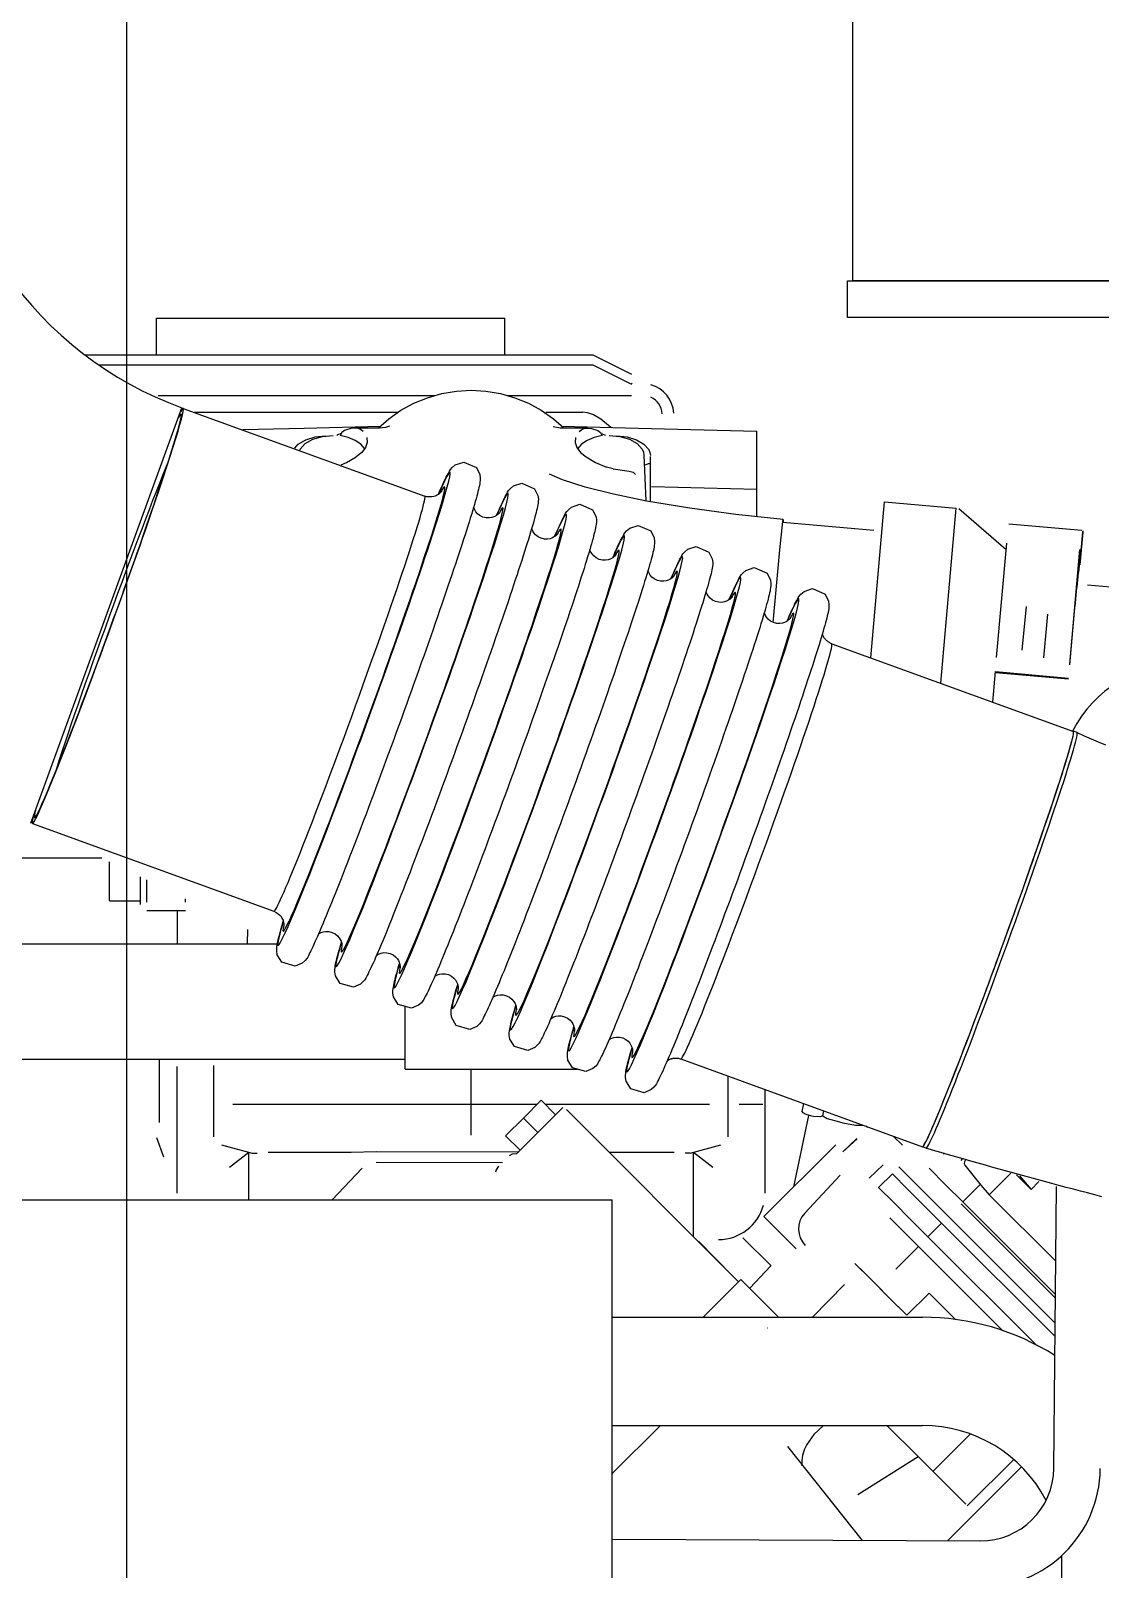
# Model space of a CAD drawing. Extents: x 33214 to 95067, y 8279 to 51908.
# Drawn here: x 64201 to 64477.6, y 12955.4 to 13353.4 of the extents above; entities that cross this region are included whole.
import ezdxf

# ---------------------------------------------------------------- set-up
doc = ezdxf.new("R2010")
doc.units = 0
doc.header["$LTSCALE"] = 300
doc.header["$MEASUREMENT"] = 0
doc.layers.get('0').update_dxf_attribs({"linetype": 'CONTINUOUS'})
for name, color, linetype in [('GENERATORSETT', 1, 'CONTINUOUS'), ('S0CO1', 1, 'CONTINUOUS'), ('TAVLER', 2, 'CONTINUOUS')]:
    doc.layers.add(name, color=color, linetype=linetype)

# ---------------------------------------------------------------- blocks, each defined once
blk = doc.blocks.new('HOVEDMOTOR-CENTER')
at = {"color": 1, "linetype": 'Continuous'}
for p, q in [((517.19, 1012), (607.19, 1012)), ((517.19, 1002.5), (517.19, 1012)), ((517.19, 1012), (607.19, 1012)), ((517.19, 1002.5), (517.19, 1012)), ((607.19, 1002.5), (607.19, 1012)), ((607.19, 1002.5), (607.19, 1012)), ((498.61, 1002.5), (630, 1002.5)), ((502.2, 999.9), (630, 999.9)), ((630, 1002.5), (640, 997.5)), ((630, 999.9), (640, 994.9)), ((517.57, 992), (589.09, 992)), ((607.96, 992), (640, 992)), ((526.87, 987.66), (579.61, 987.66)), ((617.83, 987.66), (627.33, 987.66)), ((539.45, 983.15), (555.32, 983.56)), ((555.32, 983.56), (575.05, 984.07)), ((568.46, 983.58), (574.79, 983.58)), ((622, 984.07), (641.73, 983.56)), ((622.26, 983.58), (628.59, 983.58)), ((641.73, 983.56), (672.43, 982.76)), ((672.43, 967.73), (672.43, 982.76)), ((643.2, 976.43), (643.71, 964.72)), ((644.88, 964.5), (644.88, 976.16)), ((645.14, 968.47), (672.43, 967.73)), ((672.43, 960.58), (672.43, 967.73)), ((701.87, 924.14), (705.41, 964.48)), ((705.41, 964.48), (723.95, 962.86)), ((719.97, 917.54), (723.95, 962.86)), ((724.68, 962.74), (736.9, 952.11)), ((679.12, 959.24), (702.64, 957.18)), ((737.53, 958.81), (756.46, 957.15)), ((756.05, 948.19), (756.76, 956.62)), ((756.14, 949.13), (756.8, 957)), ((756.22, 950.41), (756.68, 956.78)), ((734.4, 924.17), (737.05, 953.8)), ((753.32, 922.27), (755.96, 951.91)), ((753.33, 922.5), (755.97, 952.14)), ((755.71, 946.16), (756.25, 952.38)), ((756.03, 948.41), (756.49, 954.78)), ((754.69, 937.35), (755.7, 948.1)), ((754.84, 938.77), (755.64, 947.38)), ((755.26, 942.43), (755.72, 947.91)), ((741.04, 926.13), (742.18, 937.37)), ((746.6, 924.12), (747.68, 935.38)), ((733.41, 912.64), (734.08, 920.56)), ((734.08, 920.56), (753.01, 918.89)), ((734.08, 920.31), (753, 918.65)), ((240.44, 872.36), (503.02, 872.36)), ((505.02, 861.26), (505.02, 871.37)), ((513.02, 860.26), (513.02, 867.44)), ((514.62, 860.86), (514.62, 866.66)), ((505.02, 861.26), (513.02, 861.26)), ((524.62, 860.86), (524.62, 861.75)), ((514.62, 858.78), (524.62, 858.78)), ((522.53, 858.78), (522.53, 850.15)), ((540.67, 850.15), (540.77, 853.82)), ((201.93, 850.15), (548.24, 850.15)), ((581.42, 817.69), (581.42, 833.86)), ((194.36, 820.24), (581.42, 820.24)), ((517.95, 803.85), (517.95, 820.24)), ((522.52, 808.61), (522.52, 818.42)), ((532.02, 808.61), (532.02, 818.66)), ((581.42, 817.69), (603.13, 817.69)), ((598.52, 808.61), (598.52, 817.69)), ((603.13, 817.69), (625.99, 817.69)), ((665.02, 808.61), (665.02, 815.87)), ((674.52, 808.61), (674.52, 812.41)), ((522.52, 802.69), (522.52, 808.61)), ((532.02, 800.15), (532.02, 808.61)), ((536.89, 808.61), (598.52, 808.61)), ((536.89, 808.61), (598.52, 808.61)), ((598.52, 800.61), (598.52, 808.61)), ((598.52, 808.61), (615.6, 808.61)), ((598.52, 808.61), (615.6, 808.61)), ((612.02, 805.04), (616.62, 809.63)), ((616.62, 809.63), (620.37, 805.89)), ((617.64, 808.61), (660.16, 808.61)), ((617.64, 808.61), (660.16, 808.61)), ((665.02, 800.15), (665.02, 808.61)), ((667.82, 808.61), (672.88, 808.61)), ((667.82, 808.61), (673.91, 808.61)), ((674.52, 802.69), (674.52, 808.61)), ((684.09, 806.75), (684.52, 808.77)), ((607.43, 800.44), (612.02, 805.04)), ((612.02, 805.04), (615.77, 801.29)), ((615.77, 801.29), (622.27, 807.79)), ((623.18, 807.29), (667.64, 762.65)), ((681.96, 787.26), (685.89, 805.71)), ((689.45, 805.61), (689.72, 806.87)), ((522.52, 785.61), (522.52, 802.69)), ((607.43, 800.44), (611.17, 796.69)), ((610.35, 795.87), (615.77, 801.29)), ((674.52, 785.61), (674.52, 802.69)), ((707.77, 800.3), (710.07, 798.01)), ((517.13, 800), (518.98, 795)), ((533.98, 798.09), (541.9, 795.97)), ((536.02, 792.36), (541.02, 796.2)), ((541.02, 783.86), (541.02, 796.2)), ((546.02, 796.2), (567.46, 796.2)), ((573.98, 796.35), (610.82, 796.34)), ((634.22, 796.2), (651.02, 796.2)), ((655.15, 795.97), (663.07, 798.09)), ((656.02, 796.2), (661.02, 792.36)), ((656.02, 774.32), (656.02, 796.2)), ((674.24, 779.54), (692.83, 798.13)), ((694.63, 796.32), (698.29, 799.73)), ((694.68, 796.27), (698.34, 799.69)), ((573.98, 793.61), (606.62, 793.56)), ((701.48, 789.47), (705.04, 792.98)), ((701.48, 789.47), (705.04, 792.98)), ((709.15, 792.41), (713.09, 788.47)), ((720.68, 795.71), (720.84, 795.86)), ((720.68, 795.71), (720.84, 795.86)), ((725.21, 794.04), (725.62, 794.45)), ((562.57, 783.86), (570.34, 792.05)), ((684.79, 780.41), (693.97, 790.24)), ((684.79, 780.41), (693.97, 790.24)), ((703.85, 787.11), (707.45, 790.57)), ((703.85, 787.11), (707.45, 790.57)), ((707.45, 790.57), (711.37, 786.65)), ((713.09, 788.47), (717.42, 784.14)), ((716.95, 792.07), (721.22, 787.8)), ((732.48, 785.2), (738.06, 790.78)), ((732.48, 785.2), (738.06, 790.78)), ((739.52, 790.35), (743.35, 786.52)), ((739.52, 790.35), (743.35, 786.52)), ((740.35, 790.1), (743.35, 786.52)), ((743.35, 786.52), (745.33, 788.63)), ((703.85, 787.11), (707.79, 783.17)), ((703.85, 787.11), (707.79, 783.17)), ((711.37, 786.65), (715.68, 782.34)), ((717.42, 784.14), (721.96, 779.6)), ((721.22, 787.8), (725.69, 783.34)), ((725.69, 783.34), (730.18, 787.83)), ((725.69, 783.34), (730.18, 787.83)), ((732.48, 785.2), (749.69, 767.99)), ((749.2, 714.45), (749.87, 787.29)), ((707.79, 783.17), (712.12, 778.83)), ((707.79, 783.17), (712.12, 778.83)), ((715.68, 782.34), (720.19, 777.84)), ((725.21, 782.86), (749.61, 758.47)), ((725.69, 783.34), (749.62, 759.41)), ((674.24, 779.54), (682.56, 771.23)), ((674.24, 779.54), (682.56, 771.23)), ((706.78, 779.22), (710.42, 775.58)), ((712.12, 778.83), (716.65, 774.3)), ((712.12, 778.83), (716.65, 774.3)), ((716.65, 774.3), (720.19, 777.84)), ((716.65, 774.3), (720.19, 777.84)), ((720.19, 777.84), (749.52, 748.51)), ((721.96, 779.6), (749.55, 752.01)), ((657.3, 773.19), (666.07, 764.22)), ((668.79, 774.08), (676.09, 766.78)), ((668.79, 774.08), (676.09, 766.78)), ((710.42, 775.58), (714.18, 771.83)), ((716.65, 774.3), (744.51, 746.44)), ((708.32, 765.98), (714.18, 771.83)), ((708.32, 765.98), (714.18, 771.83)), ((714.18, 771.83), (735.91, 750.09)), ((670.57, 760.99), (676.03, 766.84)), ((670.57, 760.99), (676.03, 766.84)), ((697.76, 767.44), (701.94, 763.27)), ((699.1, 766.1), (702.92, 762.28)), ((658.5, 753.51), (668.27, 763.28)), ((668.27, 763.28), (678.04, 753.51)), ((686.81, 753.51), (695.03, 761.98)), ((701.94, 763.27), (706.47, 758.73)), ((702.92, 762.28), (706.99, 758.21)), ((706.47, 758.73), (711.19, 754.01)), ((706.99, 758.21), (711.19, 754.01)), ((711.19, 754.01), (716.94, 759.76)), ((711.19, 754.01), (716.94, 759.76)), ((716.94, 759.76), (723.75, 752.95)), ((635, 753.51), (715.27, 753.51)), ((635, 713.04), (647.47, 725.51)), ((635, 725.51), (715.27, 725.51)), ((706.04, 725.51), (714.08, 717.47)), ((717.94, 713.61), (727.65, 723.32)), ((680.31, 720.02), (699.67, 695.77)), ((698.55, 707.62), (714.08, 717.47)), ((714.08, 717.47), (726.44, 705.12)), ((726.83, 704.73), (738.83, 716.73)), ((721.71, 695.67), (740.87, 714.83)), ((635, 696.09), (730.11, 695.62)), ((751.27, 628.97), (751.27, 691.88))]:
    blk.add_line(p, q, dxfattribs=at)
at = {"color": 1}
for p, q in [((484.65, 881.37), (523.74, 988.78)), ((524.06, 988.66), (586.54, 965.97)), ((691.77, 927.76), (754.25, 905.07)), ((755.2, 904.77), (754.26, 905.11)), ((485.05, 881.23), (547.53, 858.54)), ((652.75, 820.32), (715.23, 797.63)), ((716.15, 797.25), (715.21, 797.59))]:
    blk.add_line(p, q, dxfattribs=at).dxf.unprotected_set("ltscale", 0)
for p in [(115, 783.86), (635, 583.86)]:
    blk.add_line(p, (635, 783.86), dxfattribs=at)
blk.add_lwpolyline([(695.82, 1021.69), (1013.75, 1021.69), (1013.75, 1012.12), (695.82, 1012.12)], close=True, dxfattribs=at)
at = {"color": 1, "linetype": 'Continuous'}
for points in [[(640.18, 995), (640, 995.18)], [(574.53, 983.58), (577.27, 985.97), (580.38, 988.15), (583.72, 989.97), (587.25, 991.42), (590.92, 992.47), (594.7, 993.1), (598.52, 993.32), (602.35, 993.1), (606.12, 992.47), (609.8, 991.42), (613.33, 989.97), (616.67, 988.15), (619.78, 985.97), (622.52, 983.58)], [(634.01, 984.26), (632.09, 985.87), (630.2, 986.95), (628.65, 987.51), (627.33, 987.66)], [(570.58, 982.67), (569.92, 983.2), (569.15, 983.5), (567.42, 983.48), (565.8, 982.89), (565.09, 982.38), (564.63, 981.66)], [(574.7, 983.58), (576.45, 983.75), (577.53, 984.1)], [(619.77, 983.97), (621.58, 983.61), (622.38, 983.58)], [(626.47, 982.67), (627.13, 983.2), (627.9, 983.5), (629.63, 983.48), (631.25, 982.89), (631.96, 982.38), (632.41, 981.66)], [(634.68, 983.74), (634.01, 984.26)], [(552.9, 978.33), (553.83, 979.41), (555.75, 980.54), (558.18, 981.29), (560.89, 981.58)], [(554.2, 977.86), (554.29, 978.09), (555.57, 979.53), (557.56, 980.67), (560.07, 981.4), (562.84, 981.66)], [(564.9, 982.17), (563.98, 981.8), (563.83, 981.66)], [(571.04, 978.2), (570, 979.36), (568.53, 980.35), (566.71, 981.13), (564.63, 981.66)], [(571.51, 981.1), (571.66, 979.79), (571.23, 978.51), (570.25, 977.26), (568.78, 976.09)], [(625.54, 981.1), (625.39, 979.79), (625.82, 978.51), (626.8, 977.26), (628.27, 976.09)], [(632.41, 981.66), (630.34, 981.13), (628.52, 980.35), (627.05, 979.36), (626.01, 978.2)], [(632.15, 982.17), (633.07, 981.8), (633.22, 981.66)], [(634.21, 981.66), (636.98, 981.4), (639.49, 980.67), (641.48, 979.53), (642.76, 978.09), (643.09, 977.31), (643.2, 976.5)], [(636.16, 981.58), (638.87, 981.29), (641.3, 980.54), (643.21, 979.41), (644.44, 977.99), (644.76, 977.22), (644.86, 976.43)], [(564.91, 974.02), (566.33, 974.64), (568.78, 976.09)], [(628.27, 976.09), (630.72, 974.64), (633.55, 973.4)], [(679.17, 959.94), (667.01, 961.19), (655.09, 962.79), (643.91, 964.68), (635.37, 966.44), (628.03, 968.3), (622.16, 970.17), (618.81, 971.66)], [(635.25, 972.99), (633.55, 973.4)], [(635.25, 972.99), (639.41, 972.44), (640.38, 972.14), (641, 971.51)], [(643.31, 973.92), (644.42, 974.41), (644.79, 974.37), (644.86, 974.22)], [(676.62, 933.26), (678.32, 952.06), (679.09, 959.42)], [(679.09, 959.42), (679.17, 959.94)], [(679.17, 959.94), (679.17, 959.24)], [(757.95, 942.99), (801.49, 939.17), (808.54, 938.78), (815.67, 938.87), (822.84, 939.44)], [(686.64, 805.55), (685.13, 805.93), (684.36, 806.42), (684.09, 806.75)], [(689.45, 805.61), (688.74, 805.32), (687.09, 805.45), (686.64, 805.55)], [(689.45, 805.61), (690.59, 804.92), (693.77, 804.03), (694.68, 803.84)], [(694.68, 803.84), (697.93, 803.23), (699.62, 803.21), (699.72, 803.23)], [(700.99, 802.61), (700.61, 802.91)], [(567.46, 796.2), (573.98, 796.35)], [(541.9, 795.97), (543.2, 795.97)], [(605.63, 792.56), (605.03, 791.61), (604.83, 791.02)], [(608.44, 795.37), (609.24, 795.81), (610.35, 795.87)], [(655.15, 795.97), (653.85, 795.97)], [(726.36, 794.24), (726.09, 793.71), (726.03, 793.22), (726.18, 792.86), (730.37, 787.65), (732.48, 785.2)], [(675.11, 750.75), (675.13, 750.75)], [(689.63, 725.51), (687.14, 723.19), (685.29, 720.54), (684.66, 719.16), (684.24, 717.77), (684.04, 716.41), (684.06, 715.1)]]:
    blk.add_lwpolyline(points, dxfattribs=at)
at = {"color": 1}
for points in [[(590.04, 966.38), (590.38, 967.16), (590.7, 967.88), (591, 968.56), (591.29, 969.2), (591.57, 969.78), (591.83, 970.33), (592.07, 970.83), (592.31, 971.29), (592.54, 971.71), (592.71, 972.08), (592.89, 972.44), (593.17, 972.84), (593.63, 973.35), (594.42, 974.03), (596.59, 974.76), (599.88, 973.32), (600.75, 971.53), (600.86, 970.63), (600.85, 970.05), (600.8, 969.58), (600.73, 969.13), (600.64, 968.68), (600.54, 968.21), (600.43, 967.7), (600.29, 967.16), (600.14, 966.57), (599.97, 965.93), (599.78, 965.25), (599.58, 964.52), (599.36, 963.75), (599.11, 962.93), (598.86, 962.07), (598.58, 961.16), (598.29, 960.21), (597.98, 959.21), (597.65, 958.17), (597.31, 957.08), (596.95, 955.96), (596.57, 954.79), (596.18, 953.58), (595.77, 952.34), (595.35, 951.05), (594.91, 949.73), (594.46, 948.37), (593.99, 946.98), (593.52, 945.55), (593.02, 944.09), (592.52, 942.61), (592, 941.09), (591.47, 939.54), (590.93, 937.96), (590.38, 936.36), (589.82, 934.73), (589.24, 933.09), (588.66, 931.41), (588.07, 929.72), (587.47, 928.01), (586.86, 926.29), (586.25, 924.54), (585.63, 922.79), (585, 921.02), (584.36, 919.24), (583.72, 917.45), (583.08, 915.65), (582.43, 913.84), (581.78, 912.03), (581.12, 910.22), (580.47, 908.4), (579.81, 906.59), (579.15, 904.78), (578.49, 902.96), (577.82, 901.16), (577.16, 899.36), (576.5, 897.56), (575.84, 895.78), (575.19, 894.01), (574.53, 892.25), (573.88, 890.5), (573.24, 888.77), (572.6, 887.06), (571.96, 885.36), (571.33, 883.68), (570.7, 882.03), (570.08, 880.4), (569.47, 878.79), (568.87, 877.21), (568.27, 875.65), (567.68, 874.12), (567.1, 872.63), (566.54, 871.16), (565.98, 869.72), (565.43, 868.32), (564.89, 866.96), (564.37, 865.62), (563.86, 864.33), (563.35, 863.07), (562.87, 861.86), (562.39, 860.68), (561.93, 859.54), (561.49, 858.45), (561.05, 857.4), (560.64, 856.39), (560.23, 855.42), (559.85, 854.5), (559.47, 853.63), (559.12, 852.8), (558.78, 852.02), (558.45, 851.28), (558.14, 850.6), (557.85, 849.95), (557.58, 849.36), (557.31, 848.81), (557.06, 848.3), (556.83, 847.84), (556.6, 847.41), (556.42, 847.03), (556.25, 846.67), (556, 846.28), (555.57, 845.8), (554.86, 845.15), (553.04, 844.35), (549.59, 845.35), (548.4, 847.31), (548.24, 848.31), (548.25, 848.92), (548.29, 849.4), (548.36, 849.85), (548.44, 850.3), (548.54, 850.76), (548.65, 851.26), (548.79, 851.8), (548.93, 852.39), (549.1, 853.01), (549.29, 853.69), (549.49, 854.41), (549.71, 855.17), (549.95, 855.98)], [(605.07, 960.92), (605.41, 961.7), (605.73, 962.42), (606.04, 963.11), (606.33, 963.74), (606.6, 964.33), (606.86, 964.87), (607.11, 965.37), (607.34, 965.83), (607.57, 966.25), (607.74, 966.62), (607.92, 966.98), (608.2, 967.38), (608.66, 967.89), (609.45, 968.57), (611.62, 969.3), (614.91, 967.86), (615.79, 966.08), (615.9, 965.17), (615.88, 964.59), (615.83, 964.12), (615.76, 963.67), (615.68, 963.23), (615.58, 962.76), (615.46, 962.25), (615.32, 961.7), (615.17, 961.11), (615, 960.47), (614.82, 959.79), (614.61, 959.07), (614.39, 958.29), (614.15, 957.48), (613.89, 956.61), (613.61, 955.7), (613.32, 954.75), (613.01, 953.75), (612.68, 952.71), (612.34, 951.63), (611.98, 950.5), (611.6, 949.33), (611.21, 948.12), (610.8, 946.88), (610.38, 945.59), (609.94, 944.27), (609.49, 942.91), (609.03, 941.52), (608.55, 940.09), (608.06, 938.64), (607.55, 937.15), (607.03, 935.63), (606.5, 934.08), (605.96, 932.5), (605.41, 930.9), (604.85, 929.28), (604.28, 927.63), (603.69, 925.96), (603.1, 924.26), (602.5, 922.56), (601.89, 920.83), (601.28, 919.09), (600.66, 917.33), (600.03, 915.56), (599.4, 913.78), (598.76, 911.99), (598.11, 910.19), (597.46, 908.38), (596.81, 906.57), (596.16, 904.76), (595.5, 902.95), (594.84, 901.13), (594.18, 899.32), (593.52, 897.5), (592.86, 895.7), (592.2, 893.9), (591.54, 892.11), (590.88, 890.32), (590.22, 888.55), (589.57, 886.79), (588.92, 885.04), (588.27, 883.31), (587.63, 881.6), (586.99, 879.9), (586.36, 878.22), (585.73, 876.57), (585.11, 874.94), (584.5, 873.33), (583.9, 871.75), (583.3, 870.19), (582.71, 868.66), (582.14, 867.17), (581.57, 865.7), (581.01, 864.27), (580.46, 862.86), (579.93, 861.5), (579.4, 860.17), (578.89, 858.87), (578.39, 857.61), (577.9, 856.4), (577.43, 855.22), (576.96, 854.08), (576.52, 852.99), (576.09, 851.94), (575.67, 850.93), (575.27, 849.96), (574.88, 849.04), (574.51, 848.17), (574.15, 847.34), (573.81, 846.56), (573.49, 845.82), (573.18, 845.14), (572.88, 844.49), (572.61, 843.9), (572.35, 843.35), (572.1, 842.84), (571.86, 842.38), (571.63, 841.95), (571.45, 841.57), (571.28, 841.21), (571.03, 840.82), (570.6, 840.34), (569.89, 839.69), (568.07, 838.89), (564.62, 839.89), (563.43, 841.85), (563.27, 842.85), (563.28, 843.46), (563.33, 843.94), (563.39, 844.39), (563.47, 844.84), (563.57, 845.3), (563.69, 845.8), (563.82, 846.34), (563.97, 846.93), (564.13, 847.56), (564.32, 848.23), (564.52, 848.95), (564.74, 849.71), (564.98, 850.52)], [(620.1, 955.46), (620.44, 956.24), (620.76, 956.97), (621.07, 957.65), (621.36, 958.28), (621.63, 958.87), (621.89, 959.41), (622.14, 959.91), (622.38, 960.37), (622.6, 960.79), (622.78, 961.16), (622.96, 961.52), (623.23, 961.93), (623.69, 962.43), (624.48, 963.11), (626.65, 963.84), (629.94, 962.4), (630.82, 960.62), (630.93, 959.71), (630.91, 959.13), (630.86, 958.66), (630.79, 958.21), (630.71, 957.77), (630.61, 957.3), (630.49, 956.79), (630.36, 956.24), (630.2, 955.65), (630.04, 955.01), (629.85, 954.33), (629.64, 953.61), (629.42, 952.83), (629.18, 952.02), (628.92, 951.15), (628.65, 950.24), (628.35, 949.29), (628.04, 948.29), (627.72, 947.25), (627.37, 946.17), (627.01, 945.04), (626.64, 943.87), (626.24, 942.67), (625.84, 941.42), (625.41, 940.13), (624.98, 938.81), (624.53, 937.45), (624.06, 936.06), (623.58, 934.64), (623.09, 933.18), (622.58, 931.69), (622.06, 930.17), (621.54, 928.62), (620.99, 927.04), (620.44, 925.44), (619.88, 923.82), (619.31, 922.17), (618.73, 920.5), (618.13, 918.81), (617.53, 917.1), (616.93, 915.37), (616.31, 913.63), (615.69, 911.87), (615.06, 910.1), (614.43, 908.32), (613.79, 906.53), (613.14, 904.73), (612.5, 902.92), (611.84, 901.11), (611.19, 899.3), (610.53, 897.49), (609.87, 895.67), (609.21, 893.86), (608.55, 892.05), (607.89, 890.24), (607.23, 888.44), (606.57, 886.65), (605.91, 884.86), (605.25, 883.09), (604.6, 881.33), (603.95, 879.58), (603.3, 877.85), (602.66, 876.14), (602.02, 874.44), (601.39, 872.77), (600.77, 871.11), (600.15, 869.48), (599.53, 867.87), (598.93, 866.29), (598.33, 864.73), (597.75, 863.21), (597.17, 861.71), (596.6, 860.24), (596.04, 858.81), (595.49, 857.4), (594.96, 856.04), (594.43, 854.71), (593.92, 853.41), (593.42, 852.16), (592.93, 850.94), (592.46, 849.76), (592, 848.62), (591.55, 847.53), (591.12, 846.48), (590.7, 845.47), (590.3, 844.5), (589.91, 843.58), (589.54, 842.71), (589.18, 841.88), (588.84, 841.1), (588.52, 840.37), (588.21, 839.68), (587.92, 839.04), (587.64, 838.44), (587.38, 837.89), (587.13, 837.38), (586.89, 836.92), (586.66, 836.49), (586.48, 836.11), (586.31, 835.75), (586.06, 835.36), (585.64, 834.88), (584.92, 834.23), (583.1, 833.43), (579.65, 834.43), (578.46, 836.39), (578.31, 837.39), (578.31, 838), (578.36, 838.48), (578.42, 838.93), (578.5, 839.38), (578.6, 839.84), (578.72, 840.34), (578.85, 840.89), (579, 841.47), (579.17, 842.1), (579.35, 842.77), (579.55, 843.49), (579.77, 844.25), (580.01, 845.06)], [(590.87, 967.17), (590.87, 967.16), (590.87, 967.16), (590.86, 967.15), (590.85, 967.13), (590.84, 967.11), (590.82, 967.09), (590.79, 967.06), (590.76, 967.02), (590.72, 966.97), (590.67, 966.92), (590.61, 966.86), (590.54, 966.78), (590.45, 966.7), (590.34, 966.61), (590.21, 966.5), (590.04, 966.38), (589.83, 966.25), (589.57, 966.12), (589.25, 965.98), (588.85, 965.86), (588.37, 965.77), (587.81, 965.74), (587.18, 965.8), (586.54, 965.97)], [(605.91, 961.71), (605.9, 961.7), (605.9, 961.69), (605.88, 961.67), (605.86, 961.65), (605.83, 961.61), (605.79, 961.56), (605.74, 961.5), (605.67, 961.42), (605.57, 961.33), (605.45, 961.21), (605.29, 961.08), (605.08, 960.92), (604.79, 960.75), (604.4, 960.57), (603.89, 960.4), (603.23, 960.29), (602.43, 960.31), (601.58, 960.51), (600.79, 960.9), (600.17, 961.39), (599.73, 961.9), (599.44, 962.36), (599.26, 962.75), (599.16, 963.07)], [(635.14, 950), (635.47, 950.78), (635.8, 951.51), (636.1, 952.19), (636.39, 952.82), (636.67, 953.41), (636.92, 953.95), (637.17, 954.45), (637.41, 954.91), (637.63, 955.33), (637.81, 955.7), (637.99, 956.06), (638.26, 956.47), (638.73, 956.97), (639.52, 957.65), (641.68, 958.38), (644.97, 956.94), (645.85, 955.16), (645.96, 954.25), (645.94, 953.67), (645.89, 953.2), (645.83, 952.75), (645.74, 952.31), (645.64, 951.84), (645.52, 951.33), (645.39, 950.78), (645.24, 950.19), (645.07, 949.55), (644.88, 948.87), (644.68, 948.15), (644.45, 947.37), (644.21, 946.56), (643.95, 945.69), (643.68, 944.78), (643.38, 943.83), (643.07, 942.83), (642.75, 941.79), (642.4, 940.71), (642.04, 939.58), (641.67, 938.41), (641.28, 937.21), (640.87, 935.96), (640.45, 934.67), (640.01, 933.35), (639.56, 931.99), (639.09, 930.6), (638.61, 929.18), (638.12, 927.72), (637.61, 926.23), (637.1, 924.71), (636.57, 923.16), (636.03, 921.58), (635.47, 919.98), (634.91, 918.36), (634.34, 916.71), (633.76, 915.04), (633.17, 913.35), (632.57, 911.64), (631.96, 909.91), (631.34, 908.17), (630.72, 906.41), (630.09, 904.64), (629.46, 902.86), (628.82, 901.07), (628.18, 899.27), (627.53, 897.47), (626.88, 895.66), (626.22, 893.84), (625.56, 892.03), (624.9, 890.21), (624.24, 888.4), (623.58, 886.59), (622.92, 884.78), (622.26, 882.98), (621.6, 881.19), (620.94, 879.4), (620.29, 877.63), (619.63, 875.87), (618.98, 874.12), (618.33, 872.39), (617.69, 870.68), (617.05, 868.98), (616.42, 867.31), (615.8, 865.65), (615.18, 864.02), (614.57, 862.41), (613.96, 860.83), (613.37, 859.27), (612.78, 857.75), (612.2, 856.25), (611.63, 854.78), (611.07, 853.35), (610.53, 851.95), (609.99, 850.58), (609.46, 849.25), (608.95, 847.95), (608.45, 846.7), (607.96, 845.48), (607.49, 844.3), (607.03, 843.16), (606.58, 842.07), (606.15, 841.02), (605.73, 840.01), (605.33, 839.04), (604.94, 838.12), (604.57, 837.25), (604.21, 836.42), (603.87, 835.64), (603.55, 834.91), (603.24, 834.22), (602.95, 833.58), (602.67, 832.98), (602.41, 832.43), (602.16, 831.93), (601.92, 831.46), (601.7, 831.03), (601.51, 830.65), (601.35, 830.3), (601.1, 829.91), (600.67, 829.42), (599.95, 828.77), (598.14, 827.97), (594.69, 828.98), (593.49, 830.93), (593.34, 831.93), (593.34, 832.54), (593.39, 833.02), (593.45, 833.47), (593.54, 833.92), (593.64, 834.38), (593.75, 834.88), (593.88, 835.43), (594.03, 836.01), (594.2, 836.64), (594.38, 837.31), (594.58, 838.03), (594.8, 838.79), (595.04, 839.6)], [(620.94, 956.25), (620.94, 956.24), (620.93, 956.23), (620.91, 956.21), (620.89, 956.19), (620.87, 956.15), (620.83, 956.1), (620.77, 956.04), (620.7, 955.96), (620.61, 955.87), (620.48, 955.75), (620.32, 955.62), (620.11, 955.46), (619.82, 955.29), (619.43, 955.11), (618.92, 954.94), (618.26, 954.83), (617.46, 954.85), (616.61, 955.05), (615.83, 955.44), (615.2, 955.93), (614.76, 956.44), (614.48, 956.9), (614.3, 957.29), (614.19, 957.61)], [(650.17, 944.55), (650.51, 945.32), (650.83, 946.05), (651.13, 946.73), (651.42, 947.36), (651.7, 947.95), (651.96, 948.49), (652.2, 948.99), (652.44, 949.45), (652.66, 949.87), (652.84, 950.25), (653.02, 950.6), (653.3, 951.01), (653.76, 951.51), (654.55, 952.19), (656.72, 952.93), (660.01, 951.48), (660.88, 949.7), (660.99, 948.79), (660.98, 948.21), (660.93, 947.74), (660.86, 947.29), (660.77, 946.85), (660.67, 946.38), (660.56, 945.87), (660.42, 945.32), (660.27, 944.73), (660.1, 944.09), (659.91, 943.41), (659.71, 942.69), (659.48, 941.92), (659.24, 941.1), (658.99, 940.23), (658.71, 939.33), (658.42, 938.37), (658.11, 937.37), (657.78, 936.33), (657.44, 935.25), (657.08, 934.12), (656.7, 932.95), (656.31, 931.75), (655.9, 930.5), (655.48, 929.22), (655.04, 927.89), (654.59, 926.54), (654.12, 925.14), (653.64, 923.72), (653.15, 922.26), (652.65, 920.77), (652.13, 919.25), (651.6, 917.7), (651.06, 916.13), (650.51, 914.52), (649.94, 912.9), (649.37, 911.25), (648.79, 909.58), (648.2, 907.89), (647.6, 906.18), (646.99, 904.45), (646.38, 902.71), (645.75, 900.95), (645.13, 899.18), (644.49, 897.4), (643.85, 895.61), (643.21, 893.81), (642.56, 892.01), (641.91, 890.2), (641.25, 888.38), (640.6, 886.57), (639.94, 884.75), (639.28, 882.94), (638.62, 881.13), (637.95, 879.32), (637.29, 877.52), (636.63, 875.73), (635.97, 873.94), (635.32, 872.17), (634.66, 870.41), (634.01, 868.66), (633.37, 866.93), (632.72, 865.22), (632.09, 863.52), (631.46, 861.85), (630.83, 860.19), (630.21, 858.56), (629.6, 856.95), (628.99, 855.37), (628.4, 853.81), (627.81, 852.29), (627.23, 850.79), (626.66, 849.32), (626.11, 847.89), (625.56, 846.49), (625.02, 845.12), (624.5, 843.79), (623.98, 842.49), (623.48, 841.24), (623, 840.02), (622.52, 838.84), (622.06, 837.71), (621.61, 836.61), (621.18, 835.56), (620.77, 834.55), (620.36, 833.59), (619.98, 832.67), (619.6, 831.79), (619.25, 830.96), (618.91, 830.18), (618.58, 829.45), (618.27, 828.76), (617.98, 828.12), (617.7, 827.52), (617.44, 826.97), (617.19, 826.47), (616.96, 826), (616.73, 825.57), (616.55, 825.19), (616.38, 824.84), (616.13, 824.45), (615.7, 823.96), (614.99, 823.32), (613.17, 822.51), (609.72, 823.52), (608.53, 825.47), (608.37, 826.47), (608.38, 827.08), (608.42, 827.57), (608.49, 828.02), (608.57, 828.46), (608.67, 828.92), (608.78, 829.42), (608.91, 829.97), (609.06, 830.55), (609.23, 831.18), (609.41, 831.85), (609.62, 832.57), (609.84, 833.33), (610.07, 834.14)], [(635.97, 950.79), (635.97, 950.78), (635.96, 950.77), (635.95, 950.75), (635.93, 950.73), (635.9, 950.69), (635.86, 950.64), (635.8, 950.58), (635.73, 950.5), (635.64, 950.41), (635.52, 950.29), (635.35, 950.16), (635.14, 950), (634.85, 949.83), (634.47, 949.65), (633.95, 949.48), (633.29, 949.37), (632.5, 949.39), (631.65, 949.59), (630.86, 949.98), (630.24, 950.48), (629.8, 950.98), (629.51, 951.44), (629.33, 951.83), (629.22, 952.15)], [(665.2, 939.09), (665.54, 939.86), (665.86, 940.59), (666.17, 941.27), (666.46, 941.9), (666.73, 942.49), (666.99, 943.03), (667.24, 943.53), (667.47, 943.99), (667.7, 944.42), (667.87, 944.79), (668.05, 945.14), (668.33, 945.55), (668.79, 946.05), (669.58, 946.73), (671.75, 947.47), (675.04, 946.02), (675.92, 944.24), (676.03, 943.33), (676.01, 942.75), (675.96, 942.28), (675.89, 941.83), (675.81, 941.39), (675.7, 940.92), (675.59, 940.41), (675.45, 939.86), (675.3, 939.27), (675.13, 938.64), (674.94, 937.95), (674.74, 937.23), (674.52, 936.46), (674.28, 935.64), (674.02, 934.78), (673.74, 933.87), (673.45, 932.91), (673.14, 931.91), (672.81, 930.87), (672.47, 929.79), (672.11, 928.66), (671.73, 927.5), (671.34, 926.29), (670.93, 925.04), (670.51, 923.76), (670.07, 922.43), (669.62, 921.08), (669.16, 919.68), (668.68, 918.26), (668.18, 916.8), (667.68, 915.31), (667.16, 913.79), (666.63, 912.24), (666.09, 910.67), (665.54, 909.06), (664.98, 907.44), (664.4, 905.79), (663.82, 904.12), (663.23, 902.43), (662.63, 900.72), (662.02, 898.99), (661.41, 897.25), (660.79, 895.49), (660.16, 893.72), (659.52, 891.94), (658.89, 890.15), (658.24, 888.35), (657.59, 886.55), (656.94, 884.74), (656.29, 882.92), (655.63, 881.11), (654.97, 879.29), (654.31, 877.48), (653.65, 875.67), (652.99, 873.86), (652.32, 872.06), (651.66, 870.27), (651.01, 868.48), (650.35, 866.71), (649.7, 864.95), (649.05, 863.21), (648.4, 861.47), (647.76, 859.76), (647.12, 858.06), (646.49, 856.39), (645.86, 854.73), (645.24, 853.1), (644.63, 851.49), (644.03, 849.91), (643.43, 848.35), (642.84, 846.83), (642.27, 845.33), (641.7, 843.86), (641.14, 842.43), (640.59, 841.03), (640.05, 839.66), (639.53, 838.33), (639.02, 837.03), (638.52, 835.78), (638.03, 834.56), (637.55, 833.38), (637.09, 832.25), (636.65, 831.15), (636.21, 830.1), (635.8, 829.09), (635.39, 828.13), (635.01, 827.21), (634.64, 826.33), (634.28, 825.5), (633.94, 824.72), (633.61, 823.99), (633.31, 823.3), (633.01, 822.66), (632.74, 822.06), (632.47, 821.51), (632.23, 821.01), (631.99, 820.54), (631.76, 820.11), (631.58, 819.73), (631.41, 819.38), (631.16, 818.99), (630.73, 818.5), (630.02, 817.86), (628.2, 817.05), (624.75, 818.06), (623.56, 820.01), (623.4, 821.01), (623.41, 821.62), (623.45, 822.11), (623.52, 822.56), (623.6, 823), (623.7, 823.46), (623.82, 823.97), (623.95, 824.51), (624.1, 825.09), (624.26, 825.72), (624.45, 826.39), (624.65, 827.11), (624.87, 827.87), (625.11, 828.69)], [(651, 945.33), (651, 945.33), (650.99, 945.31), (650.98, 945.3), (650.96, 945.27), (650.93, 945.23), (650.89, 945.18), (650.84, 945.12), (650.76, 945.04), (650.67, 944.95), (650.55, 944.84), (650.39, 944.7), (650.17, 944.55), (649.88, 944.37), (649.5, 944.19), (648.98, 944.02), (648.32, 943.91), (647.53, 943.93), (646.68, 944.13), (645.89, 944.52), (645.27, 945.02), (644.83, 945.53), (644.54, 945.98), (644.36, 946.37), (644.25, 946.69)], [(680.23, 933.63), (680.57, 934.4), (680.89, 935.13), (681.2, 935.81), (681.49, 936.44), (681.76, 937.03), (682.02, 937.57), (682.27, 938.07), (682.5, 938.53), (682.73, 938.96), (682.9, 939.33), (683.09, 939.69), (683.36, 940.09), (683.82, 940.59), (684.61, 941.27), (686.78, 942.01), (690.07, 940.56), (690.95, 938.78), (691.06, 937.87), (691.04, 937.29), (690.99, 936.82), (690.92, 936.37), (690.84, 935.93), (690.74, 935.46), (690.62, 934.95), (690.49, 934.4), (690.33, 933.81), (690.16, 933.18), (689.98, 932.5), (689.77, 931.77), (689.55, 931), (689.31, 930.18), (689.05, 929.32), (688.77, 928.41), (688.48, 927.45), (688.17, 926.46), (687.84, 925.41), (687.5, 924.33), (687.14, 923.2), (686.76, 922.04), (686.37, 920.83), (685.97, 919.58), (685.54, 918.3), (685.11, 916.98), (684.65, 915.62), (684.19, 914.22), (683.71, 912.8), (683.22, 911.34), (682.71, 909.85), (682.19, 908.33), (681.66, 906.78), (681.12, 905.21), (680.57, 903.61), (680.01, 901.98), (679.44, 900.33), (678.85, 898.66), (678.26, 896.97), (677.66, 895.26), (677.06, 893.53), (676.44, 891.79), (675.82, 890.03), (675.19, 888.26), (674.56, 886.48), (673.92, 884.69), (673.27, 882.89), (672.63, 881.09), (671.97, 879.28), (671.32, 877.46), (670.66, 875.65), (670, 873.83), (669.34, 872.02), (668.68, 870.21), (668.02, 868.4), (667.36, 866.6), (666.7, 864.81), (666.04, 863.03), (665.38, 861.25), (664.73, 859.49), (664.08, 857.75), (663.43, 856.01), (662.79, 854.3), (662.15, 852.6), (661.52, 850.93), (660.89, 849.27), (660.28, 847.64), (659.66, 846.03), (659.06, 844.45), (658.46, 842.9), (657.88, 841.37), (657.3, 839.87), (656.73, 838.4), (656.17, 836.97), (655.62, 835.57), (655.09, 834.2), (654.56, 832.87), (654.05, 831.58), (653.55, 830.32), (653.06, 829.1), (652.59, 827.92), (652.13, 826.79), (651.68, 825.69), (651.25, 824.64), (650.83, 823.63), (650.43, 822.67), (650.04, 821.75), (649.67, 820.87), (649.31, 820.05), (648.97, 819.26), (648.65, 818.53), (648.34, 817.84), (648.05, 817.2), (647.77, 816.6), (647.51, 816.05), (647.26, 815.55), (647.02, 815.08), (646.79, 814.65), (646.61, 814.27), (646.44, 813.92), (646.19, 813.53), (645.77, 813.04), (645.05, 812.4), (643.23, 811.59), (639.78, 812.6), (638.59, 814.55), (638.43, 815.55), (638.44, 816.17), (638.49, 816.65), (638.55, 817.1), (638.63, 817.54), (638.73, 818), (638.85, 818.51), (638.98, 819.05), (639.13, 819.63), (639.29, 820.26), (639.48, 820.93), (639.68, 821.65), (639.9, 822.42), (640.14, 823.23)], [(666.04, 939.87), (666.03, 939.87), (666.03, 939.86), (666.01, 939.84), (665.99, 939.81), (665.96, 939.77), (665.92, 939.72), (665.87, 939.66), (665.8, 939.58), (665.7, 939.49), (665.58, 939.38), (665.42, 939.24), (665.2, 939.09), (664.92, 938.91), (664.53, 938.73), (664.02, 938.56), (663.36, 938.45), (662.56, 938.47), (661.71, 938.67), (660.92, 939.06), (660.3, 939.56), (659.86, 940.07), (659.57, 940.53), (659.39, 940.92), (659.28, 941.23)], [(681.07, 934.41), (681.07, 934.41), (681.06, 934.4), (681.04, 934.38), (681.02, 934.35), (681, 934.31), (680.96, 934.26), (680.9, 934.2), (680.83, 934.12), (680.73, 934.03), (680.61, 933.92), (680.45, 933.78), (680.24, 933.63), (679.95, 933.45), (679.56, 933.27), (679.05, 933.1), (678.39, 932.99), (677.59, 933.01), (676.74, 933.22), (675.96, 933.6), (675.33, 934.1), (674.89, 934.61), (674.6, 935.07), (674.43, 935.46), (674.32, 935.78)], [(691.77, 927.76), (691.56, 927.84), (691.36, 927.93), (691.17, 928.04), (690.98, 928.15), (690.81, 928.26), (690.65, 928.39), (690.5, 928.51), (690.36, 928.64), (690.24, 928.77), (690.12, 928.9), (690.02, 929.03), (689.92, 929.15), (689.84, 929.27), (689.76, 929.39), (689.7, 929.5), (689.64, 929.61), (689.58, 929.71), (689.54, 929.81), (689.49, 929.91), (689.46, 930), (689.43, 930.08), (689.4, 930.17), (689.37, 930.24), (689.35, 930.32)], [(755.2, 904.77), (757.04, 903.96), (758.87, 903.16), (760.71, 902.36), (762.54, 901.56)], [(547.53, 858.54), (548.13, 858.26), (548.65, 857.91), (549.06, 857.53), (549.37, 857.15), (549.6, 856.79), (549.76, 856.48), (549.87, 856.21), (549.95, 855.98), (550, 855.78), (550.03, 855.61), (550.06, 855.47), (550.07, 855.35), (550.08, 855.25), (550.09, 855.16), (550.09, 855.09), (550.09, 855.03), (550.09, 854.98), (550.09, 854.94), (550.09, 854.91), (550.09, 854.88), (550.09, 854.87), (550.08, 854.85), (550.08, 854.85), (550.08, 854.84)], [(559.06, 852.67), (559.35, 852.85), (559.74, 853.03), (560.25, 853.2), (560.92, 853.31), (561.71, 853.28), (562.56, 853.08), (563.35, 852.69), (563.97, 852.19), (564.41, 851.68), (564.69, 851.22), (564.87, 850.84), (564.98, 850.52), (565.04, 850.26), (565.08, 850.06), (565.1, 849.89), (565.12, 849.76), (565.12, 849.65), (565.12, 849.57), (565.12, 849.51), (565.12, 849.46), (565.12, 849.42), (565.12, 849.4), (565.12, 849.39), (565.12, 849.39)], [(574.09, 847.21), (574.38, 847.39), (574.77, 847.57), (575.29, 847.74), (575.95, 847.85), (576.75, 847.82), (577.6, 847.62), (578.38, 847.23), (579, 846.73), (579.44, 846.22), (579.72, 845.76), (579.9, 845.38), (580.01, 845.06), (580.08, 844.8), (580.11, 844.6), (580.14, 844.43), (580.15, 844.3), (580.15, 844.2), (580.15, 844.11), (580.15, 844.05), (580.15, 844), (580.15, 843.96), (580.15, 843.94), (580.15, 843.93), (580.15, 843.93)], [(761.63, 784.7), (759.79, 785.17), (757.95, 785.65), (756.1, 786.13), (754.25, 786.61), (752.39, 787.1), (750.52, 787.6), (748.65, 788.1), (746.77, 788.6), (744.89, 789.11), (743, 789.62), (741.1, 790.14), (739.2, 790.67), (737.29, 791.2), (735.38, 791.73), (733.46, 792.27), (731.55, 792.81), (729.62, 793.35), (727.7, 793.9), (725.78, 794.45), (723.85, 795.01), (721.93, 795.56), (720, 796.12), (718.08, 796.68), (716.16, 797.25)], [(589.13, 841.75), (589.41, 841.93), (589.8, 842.11), (590.32, 842.28), (590.98, 842.39), (591.78, 842.36), (592.63, 842.16), (593.41, 841.77), (594.03, 841.27), (594.47, 840.76), (594.76, 840.31), (594.93, 839.92), (595.04, 839.6), (595.11, 839.34), (595.15, 839.14), (595.17, 838.97), (595.18, 838.84), (595.19, 838.74), (595.19, 838.65), (595.19, 838.59), (595.19, 838.54), (595.18, 838.51), (595.18, 838.48), (595.18, 838.47), (595.18, 838.47)], [(604.16, 836.29), (604.45, 836.47), (604.83, 836.65), (605.35, 836.82), (606.01, 836.93), (606.81, 836.91), (607.66, 836.7), (608.44, 836.31), (609.07, 835.81), (609.5, 835.31), (609.79, 834.85), (609.97, 834.46), (610.08, 834.14), (610.14, 833.88), (610.18, 833.68), (610.2, 833.51), (610.21, 833.38), (610.22, 833.28), (610.22, 833.19), (610.22, 833.13), (610.22, 833.08), (610.22, 833.05), (610.21, 833.02), (610.21, 833.01), (610.21, 833.01)], [(619.19, 830.83), (619.48, 831.01), (619.87, 831.19), (620.38, 831.36), (621.05, 831.47), (621.84, 831.45), (622.69, 831.24), (623.48, 830.85), (624.1, 830.35), (624.54, 829.85), (624.82, 829.39), (625, 829), (625.11, 828.68), (625.17, 828.42), (625.21, 828.22), (625.23, 828.05), (625.25, 827.92), (625.25, 827.82), (625.25, 827.74), (625.25, 827.67), (625.25, 827.62), (625.25, 827.59), (625.25, 827.56), (625.24, 827.55), (625.24, 827.55)], [(634.22, 825.37), (634.51, 825.55), (634.9, 825.73), (635.42, 825.9), (636.08, 826.01), (636.87, 825.99), (637.73, 825.78), (638.51, 825.39), (639.13, 824.9), (639.57, 824.39), (639.85, 823.93), (640.03, 823.54), (640.14, 823.22), (640.21, 822.97), (640.24, 822.76), (640.27, 822.59), (640.28, 822.46), (640.28, 822.36), (640.28, 822.28), (640.28, 822.21), (640.28, 822.16), (640.28, 822.13), (640.28, 822.11), (640.28, 822.09), (640.28, 822.09)], [(649.26, 819.92), (649.32, 819.96), (649.39, 820), (649.46, 820.04), (649.54, 820.09), (649.63, 820.14), (649.72, 820.18), (649.82, 820.23), (649.93, 820.27), (650.05, 820.32), (650.17, 820.36), (650.3, 820.4), (650.45, 820.44), (650.6, 820.48), (650.76, 820.51), (650.93, 820.53), (651.11, 820.55), (651.29, 820.56), (651.49, 820.56), (651.69, 820.55), (651.9, 820.53), (652.11, 820.5), (652.33, 820.45), (652.54, 820.39), (652.75, 820.32)]]:
    blk.add_lwpolyline(points, dxfattribs=at).dxf.unprotected_set("ltscale", 0)
at = {"color": 1, "linetype": 'Continuous'}
for centre, radius, start, end in [((642.91, 987), 8, 3, 74.843), ((642.91, 987), 5, 3, 65.27), ((781.82, 891.3), 31, 87.7386, 153.5443), ((662.52, 785.61), 12, 270.0238, 345.0056), ((689.18, 776.32), 6, 137, 225), ((715.27, 689.51), 64, 57.697, 90), ((715.27, 689.51), 36, 27.4968, 90), ((730.21, 714.62), 31, 269.7224, 359.476), ((730.21, 714.62), 19, 269.7224, 359.476)]:
    blk.add_arc(centre, radius, start, end, dxfattribs=at)
at = {"color": 1}
for centre, major_axis, start_param, end_param in [((504.56, 934.95), (19.51, 53.72), 2.924735, 6.488389), ((504.56, 934.95), (-18.96, -52.21), 6.066328, 9.636702), ((570.79, 910.89), (22.24, 61.24), 2.924735, 6.730492), ((506.44, 934.26), (18.28, 50.33), 0.637112, 2.504481), ((570.79, 910.89), (20.87, 57.48), 2.924735, 6.516963), ((585.82, 905.43), (22.24, 61.24), 2.924735, 6.730492), ((567.03, 912.26), (19.51, 53.72), 3.141593, 6.283185), ((585.82, 905.43), (20.87, 57.48), 2.924735, 6.516963), ((600.86, 899.97), (22.24, 61.24), 2.924735, 6.730492), ((600.86, 899.97), (20.87, 57.48), 2.924735, 6.516963), ((615.89, 894.51), (22.24, 61.24), 2.924735, 6.730492), ((615.89, 894.51), (20.87, 57.48), 2.924735, 6.516963), ((630.92, 889.05), (22.24, 61.24), 2.924735, 6.730492), ((630.92, 889.05), (20.87, 57.48), 2.924735, 6.516963), ((645.95, 883.59), (22.24, 61.24), 2.924735, 6.730492), ((645.95, 883.59), (20.87, 57.48), 2.924735, 6.516963), ((660.99, 878.14), (22.24, 61.24), 2.924735, 6.730492), ((660.99, 878.14), (20.87, 57.48), 2.924735, 6.516963), ((672.26, 874.04), (19.51, 53.72), 3.141593, 6.283185), ((734.74, 851.35), (19.52, 53.76), 3.100898, 6.32388), ((734.74, 851.35), (19.51, 53.72), 3.141593, 6.283185), ((735.68, 851.01), (19.52, 53.76), 3.141593, 6.283185), ((504.56, 934.95), (-18.96, -52.21), 6.02357, 6.066328), ((504.56, 934.95), (-19.51, -53.72), 6.030291, 6.066328), ((570.79, 910.89), (-22.24, -61.24), 5.835879, 6.066328), ((570.79, 910.89), (-20.87, -57.48), 6.049408, 6.066328), ((585.82, 905.43), (-22.24, -61.24), 5.835879, 6.066328), ((585.82, 905.43), (-20.87, -57.48), 6.049408, 6.066328), ((600.86, 899.97), (-22.24, -61.24), 5.835879, 6.066328), ((600.86, 899.97), (-20.87, -57.48), 6.049408, 6.066328), ((615.89, 894.51), (-22.24, -61.24), 5.835879, 6.066328), ((615.89, 894.51), (-20.87, -57.48), 6.049408, 6.066328), ((630.92, 889.05), (-22.24, -61.24), 5.835879, 6.066328), ((630.92, 889.05), (-20.87, -57.48), 6.049408, 6.066328), ((645.95, 883.59), (-22.24, -61.24), 5.835879, 6.066328), ((645.95, 883.59), (-20.87, -57.48), 6.049408, 6.066328), ((660.99, 878.14), (-22.24, -61.24), 5.835879, 6.066328), ((660.99, 878.14), (-20.87, -57.48), 6.049408, 6.066328)]:
    blk.add_ellipse(centre, major_axis=major_axis, ratio=0.029851, start_param=start_param, end_param=end_param, dxfattribs=at).dxf.unprotected_set("ltscale", 0)
at = {"layer": 'GENERATORSETT'}
blk.add_lwpolyline([(697.25, 1230.62), (1012.32, 1230.62), (1012.32, 1021.69), (697.25, 1021.69)], close=True, dxfattribs=at)
at = {"layer": 'GENERATORSETT', "color": 1}
blk.add_arc((556.35, 1078.38), 95.35, 180, 250, dxfattribs=at).dxf.unprotected_set("ltscale", 0)

msp = doc.modelspace()

# ---------------------------------------------------------------- linework, layer by layer
at = {"layer": 'TAVLER'}
msp.add_lwpolyline([(64845.8, 12916.55), (64845.8, 14116.55), (64225.8, 14116.55), (64225.8, 12916.55)], close=True, dxfattribs=at)

# ---------------------------------------------------------------- block references
at = {"layer": 'S0CO1', "linetype": 'Continuous'}
msp.add_blockref('HOVEDMOTOR-CENTER', (63716.39, 12267.06), dxfattribs=at)

doc.saveas('drawing.dxf')
